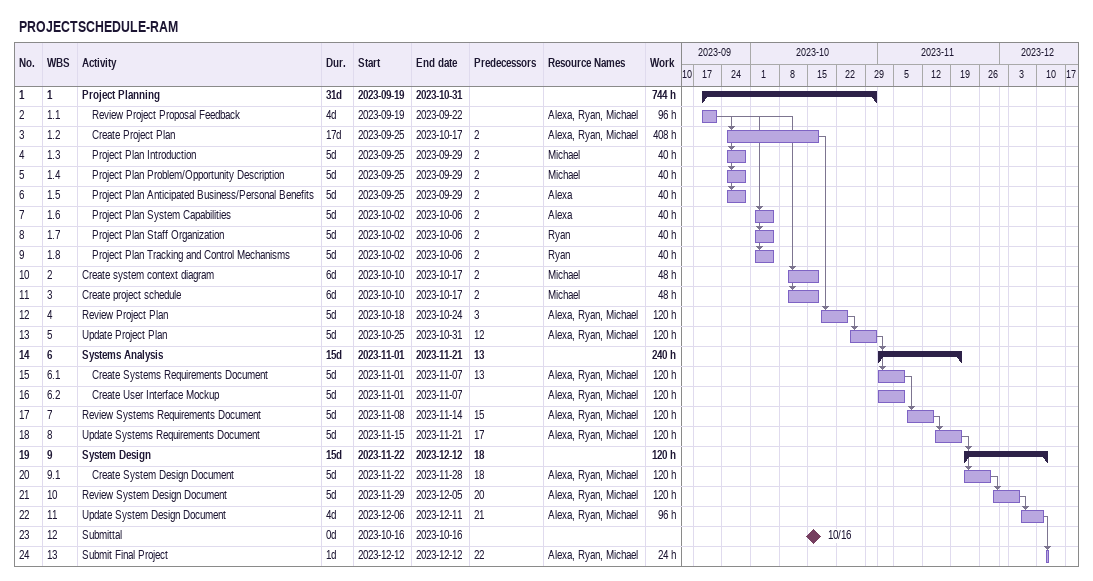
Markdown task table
PROJECTSCHEDULE-RAM

| ID | WBS | Task | Duration | Start | Finish | Predecessors | Resources | Work (h) |
|---|---|---|---|---|---|---|---|---|
| 1 | 1 | **Project Planning** | 31d | 2023-09-19 | 2023-10-31 |  |  | 744 |
| 2 | 1.1 | Review Project Proposal Feedback | 4d | 2023-09-19 | 2023-09-22 |  | Alexa, Ryan, Michael | 96 |
| 3 | 1.2 | Create Project Plan | 17d | 2023-09-25 | 2023-10-17 | 2 | Alexa, Ryan, Michael | 408 |
| 4 | 1.3 | Project Plan Introduction | 5d | 2023-09-25 | 2023-09-29 | 2 | Michael | 40 |
| 5 | 1.4 | Project Plan Problem/Opportunity Description | 5d | 2023-09-25 | 2023-09-29 | 2 | Michael | 40 |
| 6 | 1.5 | Project Plan Anticipated Business/Personal Benefits | 5d | 2023-09-25 | 2023-09-29 | 2 | Alexa | 40 |
| 7 | 1.6 | Project Plan System Capabilities | 5d | 2023-10-02 | 2023-10-06 | 2 | Alexa | 40 |
| 8 | 1.7 | Project Plan Staff Organization | 5d | 2023-10-02 | 2023-10-06 | 2 | Ryan | 40 |
| 9 | 1.8 | Project Plan Tracking and Control Mechanisms | 5d | 2023-10-02 | 2023-10-06 | 2 | Ryan | 40 |
| 10 | 2 | Create system context diagram | 6d | 2023-10-10 | 2023-10-17 | 2 | Michael | 48 |
| 11 | 3 | Create project schedule | 6d | 2023-10-10 | 2023-10-17 | 2 | Michael | 48 |
| 12 | 4 | Review Project Plan | 5d | 2023-10-18 | 2023-10-24 | 3 | Alexa, Ryan, Michael | 120 |
| 13 | 5 | Update Project Plan | 5d | 2023-10-25 | 2023-10-31 | 12 | Alexa, Ryan, Michael | 120 |
| 14 | 6 | **Systems Analysis** | 15d | 2023-11-01 | 2023-11-21 | 13 |  | 240 |
| 15 | 6.1 | Create Systems Requirements Document | 5d | 2023-11-01 | 2023-11-07 | 13 | Alexa, Ryan, Michael | 120 |
| 16 | 6.2 | Create User Interface Mockup | 5d | 2023-11-01 | 2023-11-07 |  | Alexa, Ryan, Michael | 120 |
| 17 | 7 | Review Systems Requirements Document | 5d | 2023-11-08 | 2023-11-14 | 15 | Alexa, Ryan, Michael | 120 |
| 18 | 8 | Update Systems Requirements Document | 5d | 2023-11-15 | 2023-11-21 | 17 | Alexa, Ryan, Michael | 120 |
| 19 | 9 | **System Design** | 15d | 2023-11-22 | 2023-12-12 | 18 |  | 120 |
| 20 | 9.1 | Create System Design Document | 5d | 2023-11-22 | 2023-11-28 | 18 | Alexa, Ryan, Michael | 120 |
| 21 | 10 | Review System Design Document | 5d | 2023-11-29 | 2023-12-05 | 20 | Alexa, Ryan, Michael | 120 |
| 22 | 11 | Update System Design Document | 4d | 2023-12-06 | 2023-12-11 | 21 | Alexa, Ryan, Michael | 96 |
| 23 | 12 | Submittal | 0d | 2023-10-16 | 2023-10-16 |  |  |  |
| 24 | 13 | Submit Final Project | 1d | 2023-12-12 | 2023-12-12 | 22 | Alexa, Ryan, Michael | 24 |
